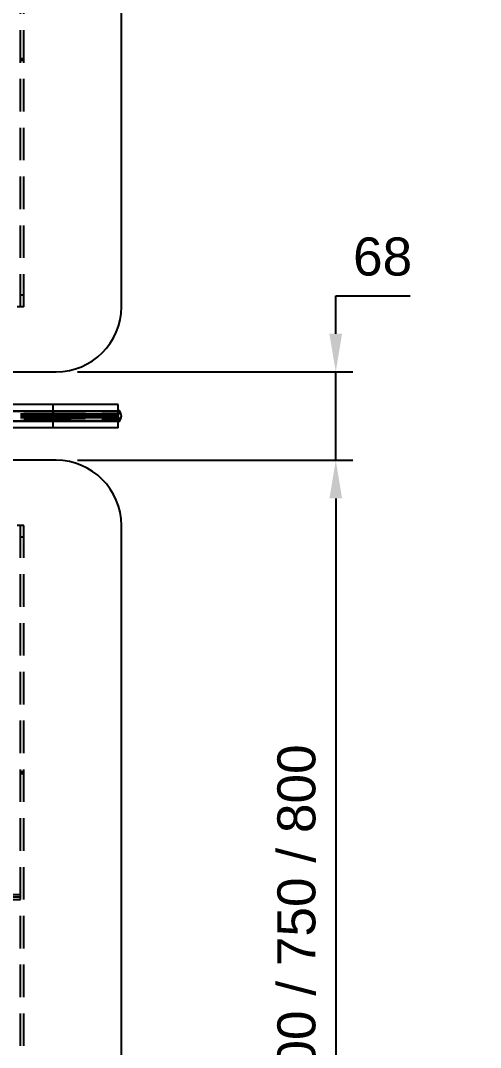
# Model space of a CAD drawing. Header units: millimetres. Extents: x -429 to 4678, y -337 to 3841.
# Drawn here: x 1723 to 2076, y 349 to 1138 of the extents above; entities that cross this region are included whole.
import ezdxf

# ---------------------------------------------------------------- set-up
doc = ezdxf.new("R2010")
doc.units = ezdxf.units.MM
doc.header["$LTSCALE"] = 100
doc.linetypes.add('HIDDEN', pattern=[0.375, 0.25, -0.125])
doc.layers.add('FURNISHERS', color=4, linetype='Continuous', lineweight=25)
doc.styles.get("Standard").update_dxf_attribs({"font": 'arial.ttf'})
doc.dimstyles.new('CGJ', dxfattribs={"dimscale": 13, "dimtxt": 2.25, "dimasz": 2.25, "dimexe": 1, "dimexo": 1.25, "dimgap": 1.15, "dimtad": 1, "dimtoh": 1, "dimdec": 1, "dimdsep": 46, "dimtxsty": 'Standard', "dimcen": 0, "dimclrd": 2, "dimclre": 2, "dimclrt": 2, "dimadec": 0, "dimazin": 0, "dimtfac": 1, "dimtdec": 1, "dimtmove": 0, "dimatfit": 0, "dimfxl": 1, "dimtolj": 1, "dimtzin": 0, "dimlwe": -1, "dimarcsym": 2})

# ---------------------------------------------------------------- blocks, each defined once
blk = doc.blocks.new('*D67')
at = {"color": 2, "transparency": 16777216}
for p, q in [((1766.25, 800), (1977.84, 800)), ((1766.25, 0), (1977.84, 0))]:
    blk.add_line(p, q, dxfattribs=at)
at = {"color": 2, "lineweight": -2, "transparency": 16777216}
blk.add_line((1964.84, 770.75), (1964.84, 29.25), dxfattribs=at)
at = {"color": 2, "transparency": 16777216}
for points in [[(1959.96, 770.75), (1969.71, 770.75), (1964.84, 800)], [(1959.96, 29.25), (1969.71, 29.25), (1964.84, 0)]]:
    blk.add_solid(points, dxfattribs=at)
at = {"layer": 'Defpoints', "color": 0, "transparency": 16777216}
for p in [(1750, 800), (1750, 0), (1964.84, 0)]:
    blk.add_point(p, dxfattribs=at)
at = {"color": 2, "transparency": 16777216, "insert": (1934.76, 400), "char_height": 29.25, "attachment_point": 5, "rotation": 90}
blk.add_mtext('\\A1;600/ 700 / 750 / 800', dxfattribs=at)
blk = doc.blocks.new('*D70')
at = {"layer": 'Defpoints', "color": 0, "transparency": 16777216}
for p in [(1750, 868), (1964.84, 868), (1750, 800)]:
    blk.add_point(p, dxfattribs=at)
at = {"layer": 'FURNISHERS', "color": 2, "lineweight": -2, "transparency": 16777216}
for p, q in [((1964.84, 897.25), (1964.84, 926.5)), ((1964.84, 926.5), (2021.91, 926.5)), ((1964.84, 800), (1964.84, 868)), ((1964.84, 770.75), (1964.84, 741.5))]:
    blk.add_line(p, q, dxfattribs=at)
at = {"layer": 'FURNISHERS', "color": 2, "transparency": 16777216}
for p, q in [((1766.25, 868), (1977.84, 868)), ((1766.25, 800), (1977.84, 800))]:
    blk.add_line(p, q, dxfattribs=at)
for points in [[(1959.96, 897.25), (1969.71, 897.25), (1964.84, 868)], [(1959.96, 770.75), (1969.71, 770.75), (1964.84, 800)]]:
    blk.add_solid(points, dxfattribs=at)
at = {"layer": 'FURNISHERS', "color": 2, "transparency": 16777216, "insert": (2000.85, 956.38), "char_height": 29.25, "attachment_point": 5}
blk.add_mtext('\\A1;68', dxfattribs=at)

msp = doc.modelspace()

# ---------------------------------------------------------------- linework, layer by layer
at = {"color": 7, "linetype": 'HIDDEN', "lineweight": -3}
for p, q in [((1722.5, 918), (1722.5, 1618)), ((1725, 918), (1725, 1618)), ((1725, 1108.58), (1722.5, 1108.58)), ((1722.5, 1107.43), (1725, 1107.43)), ((1725, 926.85), (1722.5, 926.85)), ((1725, 918), (1720, 918)), ((1747.5, 837.79), (52.5, 837.79)), ((1747.5, 837.76), (52.5, 837.76)), ((900, 837.79), (1747.5, 837.79)), ((1747.5, 836), (1747.5, 843)), ((1747.5, 837.79), (1747.5, 838)), ((1747.5, 838), (1747.5, 837.76)), ((1747.5, 837.79), (1747.5, 838)), ((1747.5, 836), (1747.5, 838)), ((1747.5, 837.79), (1798, 837.79)), ((1747.5, 834.92), (1747.5, 837.79)), ((1798, 837.79), (1747.5, 837.79)), ((1747.5, 835.45), (1747.5, 837.79)), ((1798.92, 837.76), (1747.5, 837.76)), ((1747.5, 837.76), (1747.5, 830.24)), ((1797.5, 836), (1797.5, 838)), ((1798.15, 834.92), (1798, 837.79)), ((1747.5, 835.25), (52.5, 835.25)), ((1747.5, 835.25), (52.5, 835.25)), ((1747.5, 835.25), (52.5, 835.25)), ((1747.5, 834.92), (52.5, 834.92)), ((1747.5, 834.75), (52.5, 834.75)), ((1747.5, 834.75), (52.5, 834.75)), ((1747.5, 833.25), (52.5, 833.25)), ((1747.5, 833.25), (52.5, 833.25)), ((1747.5, 833.08), (52.5, 833.08)), ((1747.5, 832.75), (52.5, 832.75)), ((1747.5, 832.75), (52.5, 832.75)), ((1747.5, 832.75), (52.5, 832.75)), ((1747.5, 830.24), (52.5, 830.24)), ((1747.5, 830.21), (52.5, 830.21)), ((900, 836), (1747.5, 836)), ((1747.5, 835.45), (900, 835.45)), ((1747.5, 835.45), (900, 835.45)), ((1747.5, 835.45), (900, 835.45)), ((900, 835.44), (1747.5, 835.44)), ((900, 835.44), (1747.5, 835.44)), ((900, 835.44), (1747.5, 835.44)), ((900, 835.25), (1747.5, 835.25)), ((900, 835.25), (1747.5, 835.25)), ((900, 835.25), (1747.5, 835.25)), ((900, 834.96), (1747.5, 834.96)), ((900, 834.92), (1747.5, 834.92)), ((900, 834.75), (1747.5, 834.75)), ((900, 834.75), (1747.5, 834.75)), ((900, 834.6), (1747.5, 834.6)), ((900, 834.56), (1747.5, 834.56)), ((900, 834.56), (1747.5, 834.56)), ((900, 834.55), (1747.5, 834.55)), ((900, 834.55), (1747.5, 834.55)), ((1747.5, 833.45), (900, 833.45)), ((1747.5, 833.45), (900, 833.45)), ((900, 833.43), (1747.5, 833.43)), ((900, 833.43), (1747.5, 833.43)), ((900, 833.4), (1747.5, 833.4)), ((900, 833.25), (1747.5, 833.25)), ((900, 833.25), (1747.5, 833.25)), ((900, 833.08), (1747.5, 833.08)), ((900, 833.04), (1747.5, 833.04)), ((900, 832.75), (1747.5, 832.75)), ((900, 832.75), (1747.5, 832.75)), ((900, 832.75), (1747.5, 832.75)), ((900, 832.57), (1747.5, 832.57)), ((900, 832.57), (1747.5, 832.57)), ((900, 832.56), (1747.5, 832.56)), ((900, 832.55), (1747.5, 832.55)), ((900, 832.55), (1747.5, 832.55)), ((900, 832.55), (1747.5, 832.55)), ((900, 832), (1747.5, 832)), ((900, 830.21), (1747.5, 830.21)), ((1747.5, 836), (1797.5, 836)), ((1747.5, 834.56), (1747.5, 836)), ((1747.5, 834.56), (1747.5, 836)), ((1747.5, 835.25), (1747.5, 835.45)), ((1747.5, 835.25), (1747.5, 835.45)), ((1747.5, 835.25), (1747.5, 835.45)), ((1747.5, 835.44), (1747.5, 835.45)), ((1791.98, 835.45), (1747.5, 835.45)), ((1789.48, 835.45), (1747.5, 835.45)), ((1747.5, 835.44), (1791.91, 835.44)), ((1747.5, 834.56), (1747.5, 835.44)), ((1747.5, 835.44), (1789.41, 835.44)), ((1747.5, 834.56), (1747.5, 835.44)), ((1747.5, 835.44), (1786.93, 835.44)), ((1747.5, 834.96), (1747.5, 835.44)), ((1747.5, 834.56), (1747.5, 835.44)), ((1747.5, 834.56), (1747.5, 835.44)), ((1747.5, 834.96), (1747.5, 835.44)), ((1747.5, 835.44), (1747.5, 835.44)), ((1747.5, 835.44), (1747.5, 835.25)), ((1747.5, 835.44), (1747.5, 835.44)), ((1747.5, 835.44), (1747.5, 835.25)), ((1747.5, 835.44), (1747.5, 835.25)), ((1747.5, 834.92), (1747.5, 835.44)), ((1747.5, 835.25), (1747.5, 834.6)), ((1747.5, 835.25), (1792.18, 835.25)), ((1747.5, 835.25), (1789.68, 835.25)), ((1747.5, 835.25), (1747.5, 834.75)), ((1747.5, 835.25), (1747.5, 834.75)), ((1747.5, 835.25), (1787.18, 835.25)), ((1789.68, 835.25), (1747.5, 835.25)), ((1747.5, 835.25), (1747.5, 834.75)), ((1792.18, 835.25), (1747.5, 835.25)), ((1787.18, 835.25), (1747.5, 835.25)), ((1747.5, 835.25), (1747.5, 834.75)), ((1747.5, 835.25), (1747.5, 834.6)), ((1747.5, 834.96), (1785.41, 834.96)), ((1747.5, 833.04), (1747.5, 834.96)), ((1747.5, 833.04), (1747.5, 834.96)), ((1747.5, 834.6), (1747.5, 834.92)), ((1747.5, 834.92), (1798.15, 834.92)), ((1747.5, 834.6), (1747.5, 834.92)), ((1798.15, 834.92), (1747.5, 834.92)), ((1747.5, 834.75), (1789.68, 834.75)), ((1747.5, 834.75), (1787.18, 834.75)), ((1789.68, 834.75), (1747.5, 834.75)), ((1787.18, 834.75), (1747.5, 834.75)), ((1747.5, 834.75), (1747.5, 834.56)), ((1747.5, 834.75), (1747.5, 834.56)), ((1747.5, 834.75), (1747.5, 834.56)), ((1747.5, 834.75), (1747.5, 834.56)), ((1747.5, 834.6), (1797.85, 834.6)), ((1747.5, 834.56), (1789.95, 834.56)), ((1747.5, 834.55), (1747.5, 834.56)), ((1747.5, 834.56), (1787.45, 834.56)), ((1747.5, 834.56), (1747.5, 834.56)), ((1747.5, 834.56), (1747.5, 834.56)), ((1747.5, 834.55), (1789.88, 834.55)), ((1747.5, 834.55), (1787.38, 834.55)), ((1747.5, 832.56), (1747.5, 834.55)), ((1747.5, 832.56), (1747.5, 834.55)), ((1747.5, 833.25), (1747.5, 833.45)), ((1747.5, 833.25), (1747.5, 833.45)), ((1747.5, 833.25), (1747.5, 833.45)), ((1747.5, 833.25), (1747.5, 833.45)), ((1789.88, 833.45), (1747.5, 833.45)), ((1787.38, 833.45), (1747.5, 833.45)), ((1747.5, 832.57), (1747.5, 833.43)), ((1747.5, 833.43), (1789.97, 833.43)), ((1747.5, 832.57), (1747.5, 833.43)), ((1747.5, 833.43), (1787.47, 833.43)), ((1747.5, 832.57), (1747.5, 833.43)), ((1747.5, 832.57), (1747.5, 833.43)), ((1747.5, 833.4), (1797.85, 833.4)), ((1747.5, 833.08), (1747.5, 833.4)), ((1747.5, 833.4), (1747.5, 832.75)), ((1747.5, 833.4), (1747.5, 832.75)), ((1747.5, 833.08), (1747.5, 833.4)), ((1747.5, 833.25), (1789.68, 833.25)), ((1747.5, 833.25), (1747.5, 832.75)), ((1747.5, 833.25), (1787.18, 833.25)), ((1747.5, 833.25), (1747.5, 832.75)), ((1787.18, 833.25), (1747.5, 833.25)), ((1747.5, 833.25), (1747.5, 832.75)), ((1789.68, 833.25), (1747.5, 833.25)), ((1747.5, 833.25), (1747.5, 832.75)), ((1747.5, 833.08), (1798.15, 833.08)), ((1747.5, 830.21), (1747.5, 833.08)), ((1798.15, 833.08), (1747.5, 833.08)), ((1747.5, 832.56), (1747.5, 833.08)), ((1747.5, 832.56), (1747.5, 833.04)), ((1747.5, 833.04), (1785.41, 833.04)), ((1747.5, 832.56), (1747.5, 833.04)), ((1747.5, 832.75), (1747.5, 832.55)), ((1747.5, 832.75), (1792.18, 832.75)), ((1747.5, 832.75), (1789.68, 832.75)), ((1747.5, 832.75), (1747.5, 832.55)), ((1747.5, 832.75), (1787.18, 832.75)), ((1792.18, 832.75), (1747.5, 832.75)), ((1787.18, 832.75), (1747.5, 832.75)), ((1789.68, 832.75), (1747.5, 832.75)), ((1747.5, 832.75), (1747.5, 832.55)), ((1747.5, 832.75), (1747.5, 832.56)), ((1747.5, 832.75), (1747.5, 832.56)), ((1747.5, 832.75), (1747.5, 832.56)), ((1747.5, 832.57), (1791.89, 832.57)), ((1747.5, 832.57), (1789.39, 832.57)), ((1747.5, 832.56), (1747.5, 832.57)), ((1747.5, 832.56), (1747.5, 832.57)), ((1747.5, 832.55), (1747.5, 832.56)), ((1747.5, 832.56), (1786.91, 832.56)), ((1747.5, 832.55), (1791.98, 832.55)), ((1747.5, 832.55), (1789.48, 832.55)), ((1747.5, 832.55), (1786.98, 832.55)), ((1747.5, 832), (1747.5, 832.55)), ((1747.5, 832), (1747.5, 832.55)), ((1747.5, 830.21), (1747.5, 832.55)), ((1747.5, 832), (1797.5, 832)), ((1747.5, 825), (1747.5, 832)), ((1747.5, 830), (1747.5, 832)), ((1798.92, 830.24), (1747.5, 830.24)), ((1747.5, 830.24), (1747.5, 830)), ((1747.5, 830), (1747.5, 830.21)), ((1747.5, 830.21), (1798, 830.21)), ((1798, 830.21), (1747.5, 830.21)), ((1747.5, 830), (1747.5, 830.21)), ((1780.5, 832), (1780.5, 836)), ((1785.41, 834.96), (1786.93, 835.44)), ((1786.91, 832.56), (1785.41, 833.04)), ((1787.18, 835.25), (1787.18, 834.75)), ((1787.18, 833.25), (1787.18, 832.75)), ((1787.45, 834.56), (1789.41, 835.44)), ((1789.39, 832.57), (1787.47, 833.43)), ((1789.68, 835.25), (1789.68, 834.75)), ((1789.68, 833.25), (1789.68, 832.75)), ((1789.95, 834.56), (1791.91, 835.44)), ((1791.89, 832.57), (1789.97, 833.43)), ((1792.18, 835.25), (1792.18, 834.6)), ((1792.18, 833.4), (1792.18, 832.75)), ((1797.5, 830), (1797.5, 832)), ((1798, 830.21), (1798.15, 833.08)), ((1725, 750), (1720, 750)), ((1722.5, 50), (1722.5, 750)), ((1725, 50), (1725, 750)), ((1722.5, 741.15), (1725, 741.15)), ((1725, 560.57), (1722.5, 560.57)), ((1722.5, 559.42), (1725, 559.42)), ((1667.5, 466.5), (1722.5, 466.5)), ((1667.5, 464.5), (1722.5, 464.5)), ((1667.5, 462.5), (1722.5, 462.5)), ((1667.5, 462.5), (1722.5, 462.5)), ((1667.5, 462.5), (1722.5, 462.5)), ((1667.5, 462.5), (1722.5, 462.5))]:
    msp.add_line(p, q, dxfattribs=at)
at = {"color": 7, "linetype": 'Continuous', "lineweight": -3}
for p, q in [((1800, 918), (1800, 1618)), ((50, 868), (1750, 868)), ((1747.5, 843), (52.5, 843)), ((900, 838), (1747.5, 838)), ((900, 837.76), (1747.5, 837.76)), ((1797.5, 843), (1747.5, 843)), ((1747.5, 838), (1747.5, 843)), ((1747.5, 838), (1747.5, 837.76)), ((1747.5, 838), (1798.5, 838)), ((1747.5, 837.76), (1747.5, 830.24)), ((1747.5, 837.76), (1798.92, 837.76)), ((1797.5, 838), (1797.5, 843)), ((900, 830.24), (1747.5, 830.24)), ((900, 830), (1747.5, 830)), ((1747.5, 830.24), (1798.92, 830.24)), ((1747.5, 830.24), (1747.5, 830)), ((1747.5, 830), (1798.5, 830)), ((1747.5, 825), (1747.5, 830)), ((1797.5, 825), (1797.5, 830)), ((1747.5, 825), (52.5, 825)), ((1797.5, 825), (1747.5, 825)), ((1750, 800), (50, 800)), ((1800, 50), (1800, 750))]:
    msp.add_line(p, q, dxfattribs=at)
for centre, radius, start, end in [((1750, 918), 50, 270, 0), ((1798.5, 837.5), 0.5, 31.89079, 90), ((1792.88, 834), 7.12, 328.10921, 31.89079), ((1798.5, 830.5), 0.5, 270, 328.10921), ((1750, 750), 50, 0, 90)]:
    msp.add_arc(centre, radius, start, end, dxfattribs=at)
at = {"color": 7, "linetype": 'HIDDEN', "lineweight": -3}
for centre, radius, start, end in [((1798.2, 837.8), 0.2, 90, 183), ((1785.68, 834), 1, 105.38761, 254.61239), ((1786.98, 832.75), 0.2, 250.25575, 360), ((1786.98, 835.25), 0.2, 360, 105.38761), ((1787.38, 834.75), 0.2, 180, 291.69528), ((1787.38, 833.25), 0.2, 63.5573, 180), ((1789.48, 832.75), 0.2, 243.5573, 0), ((1789.48, 835.25), 0.2, 0, 111.69528), ((1789.88, 834.75), 0.2, 180, 289.79888), ((1789.88, 833.25), 0.2, 61.69102, 180), ((1791.98, 832.75), 0.2, 243.59038, 0), ((1791.98, 835.25), 0.2, 360, 111.69824), ((1797.85, 834.9), 0.3, 270, 3), ((1797.85, 833.1), 0.3, 357, 90), ((1798.2, 830.2), 0.2, 177, 270)]:
    msp.add_arc(centre, radius, start, end, dxfattribs=at)

# ---------------------------------------------------------------- dimensions: what is measured, and where the dimension line sits
dim = msp.add_linear_dim(base=(1964.84, 0), p1=(1750, 800), p2=(1750, 0), angle=90, text='600/ 700 / 750 / <>', dimstyle='CGJ')
dim.commit()
dim.dimension.update_dxf_attribs({"geometry": '*D67', "text_midpoint": (1934.76, 400)})
at = {"layer": 'FURNISHERS'}
dim = msp.add_linear_dim(base=(1964.84, 868), p1=(1750, 800), p2=(1750, 868), angle=90, dimstyle='CGJ', dxfattribs=at)
dim.commit()
dim.dimension.update_dxf_attribs({"geometry": '*D70', "text_midpoint": (2000.85, 956.38)})

doc.saveas('drawing.dxf')
